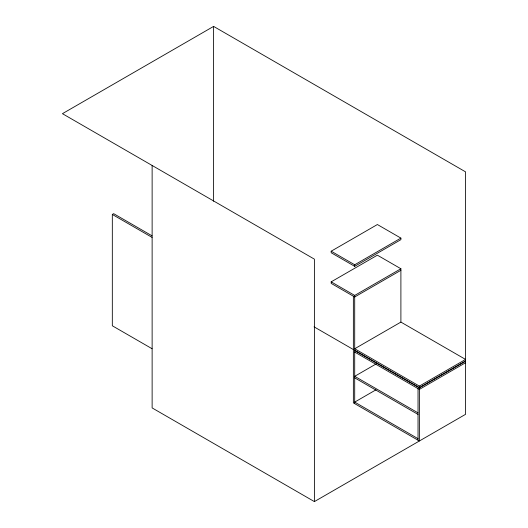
<?xml version="1.0" encoding="UTF-8"?>
<svg xmlns="http://www.w3.org/2000/svg" width="528" height="528" viewBox="0 0 528 528"><rect width="100%" height="100%" fill="white"/><g stroke="black" fill="none" stroke-linecap="round" stroke-linejoin="round"><path stroke-width="0.79" d="M213.609 26.4L62.429 113.678L314.391 259.149L314.391 501.6L465.571 414.322L465.571 171.871L213.609 26.4L213.609 201.227M152.064 348.724L112.319 325.776L112.319 214.447L113.665 213.668L151.991 235.798M331.188 251.196L377.381 224.532L400.897 238.108L400.897 239.659L354.704 266.33L331.188 252.747L331.188 251.196L354.704 264.779L400.897 238.108M400.897 270.303L354.704 296.974L331.188 283.397L331.188 281.846L377.381 255.176L400.897 268.752L400.897 322.001M331.188 281.846L354.704 295.423L400.897 268.752M376.028 363.997L354.704 376.306L418.031 412.863M376.028 389.789L354.704 402.098L418.031 438.662M419.377 386.1L465.571 359.429L400.897 322.093L354.704 348.757L419.377 386.1L419.377 387.651L465.571 360.98M354.704 350.506L419.377 387.842L465.571 361.172M465.571 362.723L419.377 389.393L354.704 352.057M314.061 326.845L353.245 349.47M354.704 350.315L419.377 387.651M112.319 214.447L152.064 237.389M354.704 377.857L418.031 414.414M314.391 501.6L152.13 407.92L152.13 165.469M419.377 387.842L419.377 440.986L353.364 402.877L353.364 296.195M418.031 388.621L418.031 440.213M354.704 264.779L354.704 266.33M354.704 295.423L354.704 403.649"/></g></svg>
